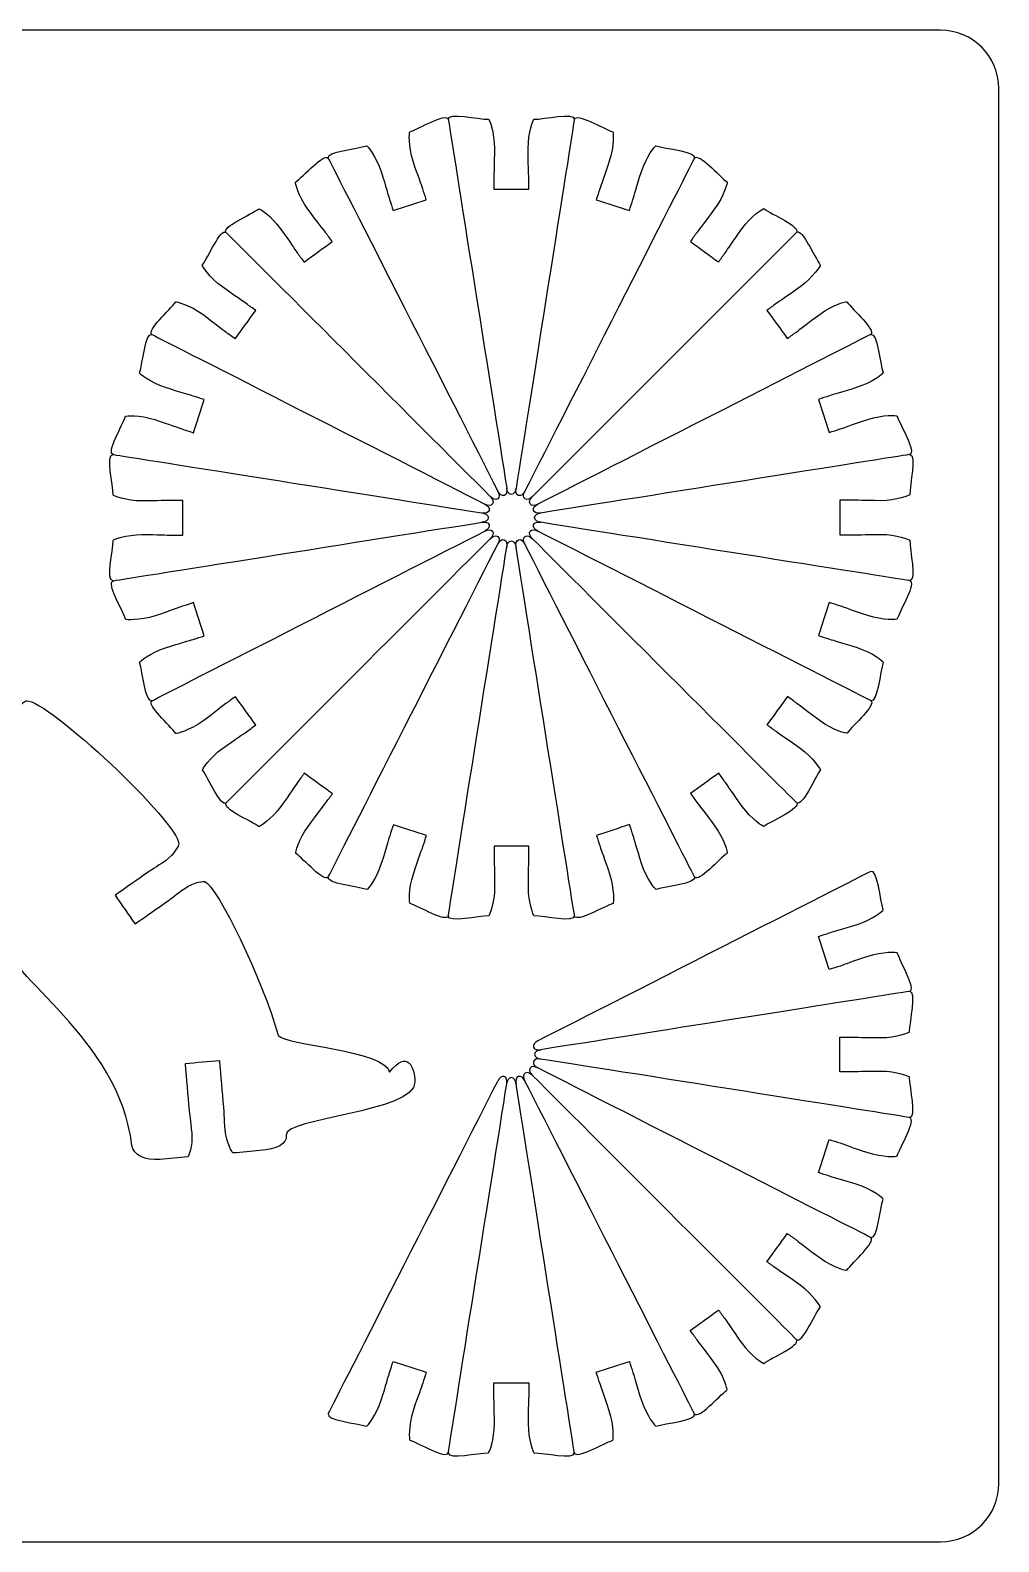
# Model space of a CAD drawing. Extents: x 185 to 405, y 104 to 371.
# Drawn here: x 321.3 to 404.6, y 241.2 to 371.2 of the extents above; entities that cross this region are included whole.
import ezdxf

# ---------------------------------------------------------------- set-up
doc = ezdxf.new("R2010")
doc.units = 0
doc.header["$MEASUREMENT"] = 0
doc.layers.add('DEFAULT', color=7, linetype='CONTINUOUS')

msp = doc.modelspace()

# ---------------------------------------------------------------- linework, layer by layer
at = {"layer": 'DEFAULT', "color": 1}
for points, knots in [([(404.6, 246.16), (404.6, 243.4), (402.37, 241.16), (399.6, 241.16), (329.6, 241.16), (259.6, 241.16), (189.6, 241.16), (186.84, 241.16), (184.6, 243.4), (184.6, 246.16), (184.6, 286.16), (184.6, 326.16), (184.6, 366.16), (184.6, 368.92), (186.84, 371.16), (189.6, 371.16), (259.6, 371.16), (329.6, 371.16), (399.6, 371.16), (402.37, 371.16), (404.6, 368.92), (404.6, 366.16), (404.6, 326.16), (404.6, 286.16), (404.6, 246.16)], [0, 0, 0, 0, 1, 1, 1, 596.275, 596.275, 596.275, 597.275, 597.275, 597.275, 937.433, 937.433, 937.433, 938.433, 938.433, 938.433, 1533.708, 1533.708, 1533.708, 1534.708, 1534.708, 1534.708, 1874.866, 1874.866, 1874.866, 1874.866]), ([(346.93, 360.14), (346.74, 360.73), (349.41, 360.95), (350.23, 361.22), (350.29, 361.24), (351.06, 360.31), (351.49, 359), (351.91, 357.68), (352.1, 356.93), (352.21, 356.6), (352.32, 356.29), (352.42, 355.97), (352.52, 355.65), (353.47, 355.96), (354.42, 356.27), (355.37, 356.58), (355.27, 356.9), (355.17, 357.21), (355.06, 357.53), (354.96, 357.86), (354.67, 358.58), (354.24, 359.89), (353.82, 361.21), (353.9, 362.41), (353.95, 362.43), (354.78, 362.7), (357.06, 364.09), (357.26, 363.5), (357.26, 363.5), (361.03, 339.71), (362.29, 331.78), (362.33, 331.48), (362.28, 331.21), (362.07, 331.15), (361.86, 331.08), (361.66, 331.26), (361.52, 331.53)], [0, 0, 0, 0, 1, 1, 1, 2, 2, 2, 3, 3, 3, 5.830016, 5.830016, 5.830016, 14.330145, 14.330145, 14.330145, 17.158877, 17.158877, 17.158877, 18.158877, 18.158877, 18.158877, 19.158877, 19.158877, 19.158877, 20.18009, 20.18009, 20.18009, 21.18009, 21.18009, 21.18009, 22.18009, 22.18009, 22.18009, 23.18009, 23.18009, 23.18009, 23.18009]), ([(357.25, 363.5), (357.25, 364.12), (359.86, 363.5), (360.72, 363.5), (360.78, 363.5), (361.23, 362.38), (361.23, 361), (361.23, 359.62), (361.18, 358.85), (361.18, 358.5), (361.18, 358.17), (361.18, 357.83), (361.18, 357.5), (362.18, 357.5), (363.18, 357.5), (364.18, 357.5), (364.18, 357.83), (364.18, 358.17), (364.18, 358.5), (364.18, 358.85), (364.13, 359.62), (364.13, 361), (364.13, 362.38), (364.58, 363.5), (364.63, 363.5), (365.5, 363.5), (368.1, 364.12), (368.11, 363.51), (368.11, 363.51), (364.35, 339.71), (363.09, 331.78), (363.04, 331.48), (362.91, 331.24), (362.69, 331.24), (362.47, 331.25), (362.33, 331.48), (362.29, 331.78)], [0, 0, 0, 0, 1, 1, 1, 2, 2, 2, 3, 3, 3, 5.83, 5.83, 5.83, 14.33, 14.33, 14.33, 17.159, 17.159, 17.159, 18.159, 18.159, 18.159, 19.159, 19.159, 19.159, 20.180471, 20.180471, 20.180471, 21.180471, 21.180471, 21.180471, 22.180471, 22.180471, 22.180471, 23.180471, 23.180471, 23.180471, 23.180471]), ([(368.1, 363.51), (368.29, 364.09), (370.58, 362.7), (371.41, 362.43), (371.46, 362.41), (371.54, 361.21), (371.11, 359.9), (370.69, 358.58), (370.4, 357.86), (370.29, 357.53), (370.19, 357.22), (370.09, 356.9), (369.99, 356.58), (370.94, 356.28), (371.89, 355.97), (372.84, 355.66), (372.94, 355.97), (373.04, 356.29), (373.14, 356.61), (373.25, 356.94), (373.44, 357.69), (373.87, 359), (374.3, 360.32), (375.07, 361.24), (375.12, 361.23), (375.95, 360.96), (378.62, 360.74), (378.43, 360.15), (378.43, 360.15), (367.5, 338.68), (363.85, 331.53), (363.71, 331.26), (363.52, 331.08), (363.3, 331.15), (363.09, 331.22), (363.04, 331.48), (363.09, 331.78)], [0, 0, 0, 0, 1, 1, 1, 2, 2, 2, 3, 3, 3, 5.830016, 5.830016, 5.830016, 14.330145, 14.330145, 14.330145, 17.160161, 17.160161, 17.160161, 18.160161, 18.160161, 18.160161, 19.160161, 19.160161, 19.160161, 20.181375, 20.181375, 20.181375, 21.181375, 21.181375, 21.181375, 22.181375, 22.181375, 22.181375, 23.181375, 23.181375, 23.181375, 23.181375]), ([(338.15, 353.76), (337.79, 354.26), (340.26, 355.3), (340.96, 355.8), (341.01, 355.84), (342.03, 355.2), (342.84, 354.08), (343.65, 352.96), (344.07, 352.31), (344.27, 352.03), (344.47, 351.76), (344.66, 351.49), (344.86, 351.22), (345.67, 351.81), (346.47, 352.39), (347.28, 352.98), (347.09, 353.25), (346.89, 353.52), (346.7, 353.79), (346.49, 354.07), (346, 354.67), (345.19, 355.78), (344.37, 356.9), (344.08, 358.07), (344.12, 358.1), (344.83, 358.61), (346.57, 360.64), (346.94, 360.15), (346.94, 360.15), (357.88, 338.69), (361.52, 331.53), (361.66, 331.26), (361.69, 330.99), (361.51, 330.86), (361.33, 330.73), (361.09, 330.84), (360.87, 331.06)], [0, 0, 0, 0, 1, 1, 1, 2, 2, 2, 3, 3, 3, 5.830724, 5.830724, 5.830724, 14.329291, 14.329291, 14.329291, 17.15803, 17.15803, 17.15803, 18.15803, 18.15803, 18.15803, 19.15803, 19.15803, 19.15803, 20.179984, 20.179984, 20.179984, 21.179984, 21.179984, 21.179984, 22.179984, 22.179984, 22.179984, 23.179984, 23.179984, 23.179984, 23.179984]), ([(378.42, 360.16), (378.79, 360.66), (380.53, 358.62), (381.24, 358.11), (381.28, 358.08), (380.99, 356.91), (380.17, 355.79), (379.36, 354.68), (378.87, 354.08), (378.66, 353.8), (378.47, 353.53), (378.27, 353.26), (378.08, 352.99), (378.88, 352.4), (379.69, 351.82), (380.5, 351.23), (380.7, 351.5), (380.89, 351.77), (381.09, 352.04), (381.29, 352.32), (381.71, 352.97), (382.52, 354.09), (383.33, 355.21), (384.35, 355.85), (384.39, 355.82), (385.1, 355.31), (387.57, 354.28), (387.21, 353.77), (387.21, 353.77), (370.18, 336.73), (364.5, 331.06), (364.29, 330.84), (364.04, 330.73), (363.86, 330.86), (363.68, 330.99), (363.71, 331.26), (363.85, 331.53)], [0, 0, 0, 0, 1, 1, 1, 2, 2, 2, 3, 3, 3, 5.830724, 5.830724, 5.830724, 14.330909, 14.330909, 14.330909, 17.160457, 17.160457, 17.160457, 18.160457, 18.160457, 18.160457, 19.160457, 19.160457, 19.160457, 20.18167, 20.18167, 20.18167, 21.18167, 21.18167, 21.18167, 22.18167, 22.18167, 22.18167, 23.18167, 23.18167, 23.18167, 23.18167]), ([(331.78, 344.98), (331.28, 345.34), (333.31, 347.09), (333.82, 347.79), (333.85, 347.84), (335.02, 347.54), (336.14, 346.73), (337.26, 345.92), (337.85, 345.42), (338.13, 345.22), (338.4, 345.02), (338.67, 344.83), (338.94, 344.63), (339.53, 345.44), (340.11, 346.25), (340.7, 347.06), (340.43, 347.25), (340.16, 347.45), (339.89, 347.65), (339.62, 347.85), (338.96, 348.26), (337.84, 349.08), (336.72, 349.89), (336.08, 350.91), (336.11, 350.95), (336.63, 351.66), (337.66, 354.13), (338.16, 353.77), (338.16, 353.77), (355.2, 336.74), (360.87, 331.06), (361.09, 330.84), (361.2, 330.6), (361.07, 330.42), (360.94, 330.24), (360.67, 330.27), (360.4, 330.41)], [0, 0, 0, 0, 1, 1, 1, 2, 2, 2, 3, 3, 3, 5.829327, 5.829327, 5.829327, 14.328703, 14.328703, 14.328703, 17.157442, 17.157442, 17.157442, 18.157442, 18.157442, 18.157442, 19.157442, 19.157442, 19.157442, 20.179803, 20.179803, 20.179803, 21.179803, 21.179803, 21.179803, 22.179803, 22.179803, 22.179803, 23.179803, 23.179803, 23.179803, 23.179803]), ([(387.21, 353.78), (387.71, 354.14), (388.74, 351.67), (389.25, 350.97), (389.28, 350.92), (388.64, 349.9), (387.52, 349.09), (386.4, 348.28), (385.75, 347.86), (385.47, 347.66), (385.2, 347.47), (384.93, 347.27), (384.66, 347.07), (385.25, 346.27), (385.84, 345.46), (386.42, 344.65), (386.69, 344.84), (386.96, 345.04), (387.23, 345.23), (387.51, 345.44), (388.11, 345.93), (389.23, 346.75), (390.34, 347.56), (391.51, 347.85), (391.54, 347.81), (392.06, 347.11), (394.09, 345.36), (393.59, 345), (393.59, 345), (372.13, 334.05), (364.97, 330.41), (364.7, 330.27), (364.44, 330.24), (364.31, 330.42), (364.18, 330.6), (364.29, 330.84), (364.5, 331.06)], [0, 0, 0, 0, 1, 1, 1, 2, 2, 2, 3, 3, 3, 5.829915, 5.829915, 5.829915, 14.328482, 14.328482, 14.328482, 17.156633, 17.156633, 17.156633, 18.156633, 18.156633, 18.156633, 19.156633, 19.156633, 19.156633, 20.178104, 20.178104, 20.178104, 21.178104, 21.178104, 21.178104, 22.178104, 22.178104, 22.178104, 23.178104, 23.178104, 23.178104, 23.178104]), ([(328.43, 334.66), (327.84, 334.85), (329.23, 337.14), (329.5, 337.96), (329.52, 338.02), (330.72, 338.1), (332.03, 337.67), (333.35, 337.24), (334.07, 336.96), (334.4, 336.85), (334.71, 336.75), (335.03, 336.64), (335.35, 336.54), (335.66, 337.49), (335.96, 338.44), (336.27, 339.39), (335.96, 339.5), (335.64, 339.6), (335.32, 339.7), (335, 339.81), (334.24, 340), (332.93, 340.43), (331.61, 340.86), (330.69, 341.63), (330.71, 341.68), (330.98, 342.51), (331.19, 345.17), (331.78, 344.99), (331.78, 344.99), (353.25, 334.06), (360.4, 330.41), (360.67, 330.27), (360.85, 330.07), (360.79, 329.86), (360.72, 329.65), (360.46, 329.6), (360.15, 329.64)], [0, 0, 0, 0, 1, 1, 1, 2, 2, 2, 3, 3, 3, 5.827781, 5.827781, 5.827781, 14.32791, 14.32791, 14.32791, 17.155381, 17.155381, 17.155381, 18.155381, 18.155381, 18.155381, 19.155381, 19.155381, 19.155381, 20.178468, 20.178468, 20.178468, 21.178468, 21.178468, 21.178468, 22.178468, 22.178468, 22.178468, 23.178468, 23.178468, 23.178468, 23.178468]), ([(393.59, 345), (394.18, 345.19), (394.39, 342.52), (394.66, 341.7), (394.68, 341.64), (393.75, 340.87), (392.44, 340.45), (391.12, 340.02), (390.37, 339.83), (390.05, 339.72), (389.73, 339.62), (389.41, 339.51), (389.1, 339.41), (389.4, 338.46), (389.71, 337.51), (390.02, 336.56), (390.34, 336.66), (390.66, 336.77), (390.97, 336.87), (391.3, 336.97), (392.02, 337.26), (393.34, 337.69), (394.65, 338.12), (395.85, 338.03), (395.87, 337.98), (396.14, 337.16), (397.53, 334.87), (396.95, 334.67), (396.95, 334.67), (373.15, 330.9), (365.22, 329.64), (364.92, 329.6), (364.66, 329.65), (364.59, 329.86), (364.52, 330.07), (364.7, 330.27), (364.97, 330.41)], [0, 0, 0, 0, 1, 1, 1, 2, 2, 2, 3, 3, 3, 5.829683, 5.829683, 5.829683, 14.329812, 14.329812, 14.329812, 17.159495, 17.159495, 17.159495, 18.159495, 18.159495, 18.159495, 19.159495, 19.159495, 19.159495, 20.180708, 20.180708, 20.180708, 21.180708, 21.180708, 21.180708, 22.180708, 22.180708, 22.180708, 23.180708, 23.180708, 23.180708, 23.180708]), ([(328.43, 323.81), (327.81, 323.81), (328.43, 326.41), (328.43, 327.28), (328.43, 327.34), (329.55, 327.79), (330.93, 327.79), (332.31, 327.79), (333.09, 327.74), (333.43, 327.74), (333.76, 327.74), (334.1, 327.74), (334.43, 327.74), (334.43, 328.74), (334.43, 329.73), (334.43, 330.73), (334.1, 330.73), (333.77, 330.73), (333.43, 330.73), (333.09, 330.73), (332.31, 330.69), (330.93, 330.68), (329.55, 330.68), (328.43, 331.13), (328.43, 331.19), (328.43, 332.06), (327.81, 334.66), (328.43, 334.67), (328.43, 334.67), (352.22, 330.91), (360.15, 329.65), (360.46, 329.6), (360.69, 329.47), (360.69, 329.24), (360.69, 329.02), (360.46, 328.89), (360.15, 328.84)], [0, 0, 0, 0, 1, 1, 1, 2, 2, 2, 3, 3, 3, 5.828, 5.828, 5.828, 14.327, 14.327, 14.327, 17.155, 17.155, 17.155, 18.155, 18.155, 18.155, 19.155, 19.155, 19.155, 20.177361, 20.177361, 20.177361, 21.177361, 21.177361, 21.177361, 22.177361, 22.177361, 22.177361, 23.177361, 23.177361, 23.177361, 23.177361]), ([(396.95, 334.68), (397.56, 334.68), (396.95, 332.08), (396.95, 331.21), (396.95, 331.15), (395.83, 330.7), (394.44, 330.7), (393.06, 330.7), (392.29, 330.75), (391.94, 330.75), (391.61, 330.75), (391.28, 330.75), (390.94, 330.75), (390.94, 329.75), (390.94, 328.75), (390.94, 327.75), (391.28, 327.75), (391.61, 327.75), (391.94, 327.75), (392.29, 327.75), (393.06, 327.8), (394.44, 327.8), (395.83, 327.8), (396.95, 327.36), (396.95, 327.3), (396.95, 326.43), (397.56, 323.83), (396.95, 323.82), (396.95, 323.82), (373.15, 327.58), (365.22, 328.84), (364.92, 328.89), (364.69, 329.02), (364.69, 329.24), (364.69, 329.47), (364.92, 329.6), (365.22, 329.65)], [0, 0, 0, 0, 1, 1, 1, 2, 2, 2, 3, 3, 3, 5.83, 5.83, 5.83, 14.33, 14.33, 14.33, 17.16, 17.16, 17.16, 18.16, 18.16, 18.16, 19.16, 19.16, 19.16, 20.182361, 20.182361, 20.182361, 21.182361, 21.182361, 21.182361, 22.182361, 22.182361, 22.182361, 23.182361, 23.182361, 23.182361, 23.182361]), ([(331.79, 313.49), (331.2, 313.29), (330.98, 315.96), (330.71, 316.79), (330.69, 316.85), (331.62, 317.62), (332.94, 318.04), (334.25, 318.47), (335, 318.66), (335.33, 318.77), (335.65, 318.87), (335.96, 318.97), (336.28, 319.08), (335.97, 320.03), (335.66, 320.98), (335.35, 321.93), (335.04, 321.83), (334.72, 321.72), (334.4, 321.62), (334.07, 321.51), (333.35, 321.23), (332.04, 320.8), (330.72, 320.37), (329.52, 320.45), (329.51, 320.5), (329.24, 321.33), (327.85, 323.62), (328.43, 323.81), (328.43, 323.81), (352.22, 327.59), (360.15, 328.84), (360.45, 328.89), (360.72, 328.84), (360.79, 328.63), (360.85, 328.41), (360.67, 328.22), (360.4, 328.08)], [0, 0, 0, 0, 1, 1, 1, 2, 2, 2, 3, 3, 3, 5.827781, 5.827781, 5.827781, 14.327292, 14.327292, 14.327292, 17.155073, 17.155073, 17.155073, 18.155073, 18.155073, 18.155073, 19.155073, 19.155073, 19.155073, 20.177005, 20.177005, 20.177005, 21.177005, 21.177005, 21.177005, 22.177005, 22.177005, 22.177005, 23.177005, 23.177005, 23.177005, 23.177005]), ([(338.17, 304.71), (337.67, 304.35), (336.64, 306.82), (336.13, 307.52), (336.09, 307.57), (336.73, 308.58), (337.85, 309.4), (338.97, 310.21), (339.63, 310.62), (339.91, 310.83), (340.18, 311.02), (340.44, 311.22), (340.71, 311.41), (340.13, 312.22), (339.54, 313.03), (338.95, 313.84), (338.68, 313.64), (338.41, 313.45), (338.14, 313.25), (337.86, 313.05), (337.27, 312.56), (336.15, 311.74), (335.03, 310.93), (333.86, 310.64), (333.83, 310.68), (333.32, 311.38), (331.29, 313.13), (331.78, 313.49), (331.78, 313.49), (353.25, 324.44), (360.4, 328.08), (360.67, 328.22), (360.94, 328.25), (361.07, 328.07), (361.2, 327.89), (361.09, 327.65), (360.87, 327.43)], [0, 0, 0, 0, 1, 1, 1, 2, 2, 2, 3, 3, 3, 5.828739, 5.828739, 5.828739, 14.328924, 14.328924, 14.328924, 17.157221, 17.157221, 17.157221, 18.157221, 18.157221, 18.157221, 19.157221, 19.157221, 19.157221, 20.178245, 20.178245, 20.178245, 21.178245, 21.178245, 21.178245, 22.178245, 22.178245, 22.178245, 23.178245, 23.178245, 23.178245, 23.178245]), ([(346.95, 298.33), (346.59, 297.83), (344.84, 299.86), (344.14, 300.37), (344.09, 300.41), (344.39, 301.58), (345.2, 302.69), (346.01, 303.81), (346.51, 304.41), (346.71, 304.69), (346.91, 304.96), (347.1, 305.23), (347.3, 305.5), (346.49, 306.08), (345.68, 306.67), (344.87, 307.26), (344.68, 306.99), (344.48, 306.72), (344.29, 306.45), (344.08, 306.17), (343.67, 305.52), (342.86, 304.4), (342.04, 303.28), (341.02, 302.64), (340.98, 302.67), (340.28, 303.18), (337.81, 304.21), (338.16, 304.71), (338.16, 304.71), (355.19, 321.76), (360.87, 327.43), (361.09, 327.65), (361.33, 327.76), (361.51, 327.63), (361.69, 327.5), (361.66, 327.23), (361.52, 326.96)], [0, 0, 0, 0, 1, 1, 1, 2, 2, 2, 3, 3, 3, 5.827121, 5.827121, 5.827121, 14.325688, 14.325688, 14.325688, 17.152809, 17.152809, 17.152809, 18.152809, 18.152809, 18.152809, 19.152809, 19.152809, 19.152809, 20.174187, 20.174187, 20.174187, 21.174187, 21.174187, 21.174187, 22.174187, 22.174187, 22.174187, 23.174187, 23.174187, 23.174187, 23.174187]), ([(387.22, 304.73), (387.59, 304.23), (385.12, 303.19), (384.41, 302.68), (384.36, 302.65), (383.35, 303.29), (382.53, 304.41), (381.72, 305.53), (381.31, 306.18), (381.1, 306.46), (380.91, 306.73), (380.71, 307), (380.52, 307.27), (379.71, 306.68), (378.9, 306.09), (378.09, 305.51), (378.29, 305.24), (378.48, 304.97), (378.68, 304.7), (378.88, 304.42), (379.37, 303.82), (380.19, 302.71), (381, 301.59), (381.3, 300.42), (381.25, 300.39), (380.55, 299.88), (378.81, 297.85), (378.44, 298.34), (378.44, 298.34), (367.49, 319.8), (363.85, 326.96), (363.71, 327.23), (363.68, 327.5), (363.86, 327.63), (364.04, 327.76), (364.29, 327.65), (364.5, 327.43)], [0, 0, 0, 0, 1, 1, 1, 2, 2, 2, 3, 3, 3, 5.827121, 5.827121, 5.827121, 14.325688, 14.325688, 14.325688, 17.152809, 17.152809, 17.152809, 18.152809, 18.152809, 18.152809, 19.152809, 19.152809, 19.152809, 20.172044, 20.172044, 20.172044, 21.172044, 21.172044, 21.172044, 22.172044, 22.172044, 22.172044, 23.172044, 23.172044, 23.172044, 23.172044]), ([(393.6, 313.51), (394.1, 313.15), (392.07, 311.4), (391.56, 310.7), (391.52, 310.65), (390.36, 310.95), (389.24, 311.76), (388.12, 312.57), (387.52, 313.07), (387.24, 313.27), (386.97, 313.46), (386.7, 313.66), (386.44, 313.85), (385.85, 313.05), (385.26, 312.24), (384.67, 311.43), (384.94, 311.23), (385.21, 311.04), (385.48, 310.84), (385.76, 310.64), (386.41, 310.22), (387.53, 309.41), (388.65, 308.6), (389.29, 307.58), (389.26, 307.54), (388.75, 306.83), (387.72, 304.36), (387.22, 304.72), (387.22, 304.72), (370.18, 321.75), (364.5, 327.43), (364.29, 327.65), (364.18, 327.89), (364.31, 328.07), (364.44, 328.25), (364.7, 328.22), (364.97, 328.08)], [0, 0, 0, 0, 1, 1, 1, 2, 2, 2, 3, 3, 3, 5.825358, 5.825358, 5.825358, 14.323925, 14.323925, 14.323925, 17.152664, 17.152664, 17.152664, 18.152664, 18.152664, 18.152664, 19.152664, 19.152664, 19.152664, 20.173061, 20.173061, 20.173061, 21.173061, 21.173061, 21.173061, 22.173061, 22.173061, 22.173061, 23.173061, 23.173061, 23.173061, 23.173061]), ([(396.95, 323.83), (397.54, 323.64), (396.15, 321.35), (395.88, 320.53), (395.86, 320.47), (394.66, 320.39), (393.34, 320.82), (392.03, 321.25), (391.31, 321.53), (390.98, 321.64), (390.66, 321.74), (390.34, 321.84), (390.03, 321.95), (389.72, 321), (389.41, 320.05), (389.1, 319.1), (389.42, 318.99), (389.73, 318.89), (390.05, 318.79), (390.38, 318.68), (391.13, 318.49), (392.44, 318.06), (393.76, 317.63), (394.69, 316.86), (394.67, 316.81), (394.4, 315.98), (394.18, 313.32), (393.6, 313.5), (393.6, 313.5), (372.13, 324.43), (364.97, 328.08), (364.7, 328.22), (364.52, 328.42), (364.59, 328.63), (364.66, 328.84), (364.92, 328.89), (365.22, 328.84)], [0, 0, 0, 0, 1, 1, 1, 2, 2, 2, 3, 3, 3, 5.826854, 5.826854, 5.826854, 14.325081, 14.325081, 14.325081, 17.152862, 17.152862, 17.152862, 18.152862, 18.152862, 18.152862, 19.152862, 19.152862, 19.152862, 20.171967, 20.171967, 20.171967, 21.171967, 21.171967, 21.171967, 22.171967, 22.171967, 22.171967, 23.171967, 23.171967, 23.171967, 23.171967]), ([(357.27, 294.98), (357.08, 294.4), (354.79, 295.79), (353.97, 296.06), (353.91, 296.07), (353.83, 297.28), (354.26, 298.59), (354.69, 299.91), (354.97, 300.63), (355.08, 300.95), (355.18, 301.27), (355.29, 301.59), (355.39, 301.9), (354.44, 302.21), (353.49, 302.52), (352.54, 302.83), (352.44, 302.51), (352.33, 302.2), (352.23, 301.88), (352.12, 301.55), (351.93, 300.8), (351.5, 299.49), (351.08, 298.17), (350.31, 297.25), (350.26, 297.26), (349.43, 297.53), (346.76, 297.75), (346.94, 298.34), (346.94, 298.34), (357.87, 319.81), (361.52, 326.96), (361.66, 327.23), (361.86, 327.41), (362.07, 327.34), (362.28, 327.27), (362.33, 327.01), (362.29, 326.71)], [0, 0, 0, 0, 1, 1, 1, 2, 2, 2, 3, 3, 3, 5.827781, 5.827781, 5.827781, 14.328219, 14.328219, 14.328219, 17.156333, 17.156333, 17.156333, 18.156333, 18.156333, 18.156333, 19.156333, 19.156333, 19.156333, 20.175749, 20.175749, 20.175749, 21.175749, 21.175749, 21.175749, 22.175749, 22.175749, 22.175749, 23.175749, 23.175749, 23.175749, 23.175749]), ([(368.13, 294.99), (368.13, 294.37), (365.52, 294.99), (364.65, 294.99), (364.59, 294.99), (364.15, 296.1), (364.15, 297.49), (364.15, 298.87), (364.2, 299.64), (364.2, 299.99), (364.2, 300.32), (364.2, 300.65), (364.2, 300.99), (363.2, 300.99), (362.2, 300.99), (361.2, 300.99), (361.2, 300.65), (361.2, 300.32), (361.2, 299.99), (361.2, 299.64), (361.25, 298.87), (361.25, 297.49), (361.25, 296.11), (360.8, 294.99), (360.75, 294.99), (359.87, 294.99), (357.27, 294.37), (357.26, 294.98), (357.26, 294.98), (361.03, 318.78), (362.29, 326.71), (362.33, 327.01), (362.47, 327.24), (362.69, 327.24), (362.91, 327.24), (363.04, 327.01), (363.09, 326.71)], [0, 0, 0, 0, 1, 1, 1, 2, 2, 2, 3, 3, 3, 5.826001, 5.826001, 5.826001, 14.326001, 14.326001, 14.326001, 17.157001, 17.157001, 17.157001, 18.157001, 18.157001, 18.157001, 19.157001, 19.157001, 19.157001, 20.178472, 20.178472, 20.178472, 21.178472, 21.178472, 21.178472, 22.178472, 22.178472, 22.178472, 23.178472, 23.178472, 23.178472, 23.178472]), ([(378.45, 298.34), (378.64, 297.76), (375.97, 297.54), (375.14, 297.27), (375.08, 297.25), (374.32, 298.18), (373.89, 299.49), (373.46, 300.81), (373.27, 301.56), (373.16, 301.89), (373.06, 302.2), (372.96, 302.52), (372.85, 302.84), (371.9, 302.53), (370.95, 302.22), (370, 301.91), (370.11, 301.59), (370.21, 301.28), (370.31, 300.96), (370.42, 300.63), (370.7, 299.91), (371.13, 298.6), (371.56, 297.28), (371.48, 296.08), (371.43, 296.06), (370.6, 295.79), (368.31, 294.4), (368.12, 294.98), (368.12, 294.98), (364.34, 318.78), (363.09, 326.71), (363.04, 327.01), (363.09, 327.27), (363.31, 327.34), (363.52, 327.41), (363.71, 327.23), (363.85, 326.96)], [0, 0, 0, 0, 1, 1, 1, 2, 2, 2, 3, 3, 3, 5.825261, 5.825261, 5.825261, 14.324771, 14.324771, 14.324771, 17.153837, 17.153837, 17.153837, 18.153837, 18.153837, 18.153837, 19.153837, 19.153837, 19.153837, 20.17505, 20.17505, 20.17505, 21.17505, 21.17505, 21.17505, 22.17505, 22.17505, 22.17505, 23.17505, 23.17505, 23.17505, 23.17505]), ([(268.54, 292.98), (268.54, 288.95), (258.34, 284.45), (257.13, 275.26), (257.01, 274.24), (256.53, 273.98), (254.33, 274.17), (247.65, 274.75), (240.98, 275.34), (234.31, 275.92), (233.08, 279.4), (244.15, 277.82), (245.3, 280.32), (246.35, 282.6), (244.44, 285.53), (245.3, 286.44), (245.32, 286.5), (246.21, 286.65), (247.12, 286.32), (248.03, 285.99), (248.52, 285.76), (248.75, 285.67), (249.84, 285.28), (250.94, 284.88), (252.03, 284.48), (252.38, 285.42), (252.72, 286.36), (253.06, 287.3), (251.96, 287.7), (250.87, 288.09), (249.77, 288.49), (249.55, 288.57), (249.02, 288.72), (248.11, 289.04), (247.2, 289.38), (246.62, 290.06), (246.64, 290.12), (246.22, 291.91), (254.78, 305.16), (256.56, 305.38), (256.6, 305.42), (257.47, 305.18), (258.16, 304.5), (258.84, 303.81), (259.19, 303.4), (259.36, 303.23), (260.19, 302.4), (261.01, 301.58), (261.84, 300.75), (262.54, 301.46), (263.25, 302.17), (263.96, 302.88), (263.13, 303.7), (262.3, 304.52), (261.48, 305.35), (261.31, 305.52), (260.89, 305.87), (260.21, 306.55), (259.52, 307.23), (259.28, 308.1), (259.32, 308.14), (259.69, 309.95), (273.05, 318.46), (274.76, 317.91), (274.81, 317.93), (275.5, 317.35), (275.83, 316.44), (276.16, 315.53), (276.3, 315), (276.38, 314.78), (276.78, 313.68), (277.18, 312.58), (277.58, 311.49), (278.52, 311.83), (279.46, 312.17), (280.4, 312.52), (280, 313.61), (279.6, 314.71), (279.2, 315.8), (279.12, 316.03), (278.89, 316.52), (278.56, 317.43), (278.23, 318.34), (278.38, 319.23), (278.43, 319.25), (279.54, 320.72), (295.2, 322.68), (296.51, 321.45), (296.56, 321.45), (296.94, 320.63), (296.86, 319.66), (296.77, 318.7), (296.68, 318.16), (296.65, 317.92), (296.55, 316.76), (296.45, 315.6), (296.35, 314.44), (297.35, 314.35), (298.34, 314.26), (299.34, 314.18), (299.44, 315.34), (299.54, 316.5), (299.64, 317.66), (299.66, 317.9), (299.66, 318.45), (299.74, 319.41), (299.83, 320.37), (300.34, 321.11), (300.4, 321.11), (302.03, 321.97), (316.94, 317.11), (317.6, 315.44), (317.65, 315.42), (317.64, 314.51), (317.16, 313.67), (316.68, 312.84), (316.36, 312.39), (316.24, 312.18), (315.66, 311.17), (315.08, 310.16), (314.5, 309.15), (315.36, 308.65), (316.23, 308.15), (317.09, 307.65), (317.68, 308.66), (318.26, 309.67), (318.84, 310.68), (318.96, 310.89), (319.19, 311.39), (319.67, 312.22), (320.16, 313.06), (320.94, 313.52), (320.99, 313.49), (322.83, 313.58), (334.19, 302.94), (334.08, 301.15), (334.11, 301.11), (333.73, 300.29), (332.93, 299.73), (332.14, 299.18), (331.67, 298.91), (331.47, 298.77), (330.52, 298.1), (329.56, 297.43), (328.61, 296.76), (329.18, 295.94), (329.76, 295.12), (330.33, 294.3), (331.29, 294.97), (332.24, 295.64), (333.19, 296.31), (333.39, 296.45), (333.81, 296.8), (334.6, 297.36), (335.39, 297.91), (336.29, 298), (336.32, 297.95), (337.41, 297.55), (341.28, 289.46), (342.64, 284.73), (342.64, 284.72), (342.65, 284.7), (342.65, 284.69), (343.07, 283.93), (351.92, 283.4), (352.21, 281.55), (353.75, 283.53), (354.39, 281.96), (354.39, 280.69), (354.39, 278.1), (343.08, 277.61), (343.33, 276.12), (343.4, 275.36), (342.52, 274.93), (341.04, 274.8), (340.28, 274.73), (339.52, 274.67), (338.76, 274.6), (338.7, 274.6), (338.18, 275.45), (338.08, 276.55), (337.99, 277.65), (337.98, 278.27), (337.96, 278.55), (337.84, 279.88), (337.73, 281.2), (337.61, 282.53), (336.62, 282.44), (335.62, 282.36), (334.62, 282.27), (334.74, 280.94), (334.86, 279.62), (334.97, 278.29), (334.99, 278.01), (335.1, 277.4), (335.2, 276.3), (335.29, 275.19), (334.92, 274.27), (334.87, 274.26), (334.07, 274.19), (333.26, 274.12), (332.46, 274.05), (331.22, 273.94), (330.15, 274.4), (330.05, 275.25), (328.94, 284.58), (319.11, 289.83), (319.11, 292.98)], [0, 0, 0, 0, 1, 1, 1, 2, 2, 2, 58.968508, 58.968508, 58.968508, 59.968508, 59.968508, 59.968508, 60.968508, 60.968508, 60.968508, 61.968508, 61.968508, 61.968508, 62.968508, 62.968508, 62.968508, 72.884952, 72.884952, 72.884952, 81.389999, 81.389999, 81.389999, 91.31832, 91.31832, 91.31832, 92.31832, 92.31832, 92.31832, 93.31832, 93.31832, 93.31832, 94.31832, 94.31832, 94.31832, 95.31832, 95.31832, 95.31832, 96.31832, 96.31832, 96.31832, 106.232664, 106.232664, 106.232664, 114.739869, 114.739869, 114.739869, 124.654222, 124.654222, 124.654222, 125.654222, 125.654222, 125.654222, 126.654222, 126.654222, 126.654222, 127.654222, 127.654222, 127.654222, 128.654222, 128.654222, 128.654222, 129.654222, 129.654222, 129.654222, 139.575372, 139.575372, 139.575372, 148.06752, 148.06752, 148.06752, 157.982682, 157.982682, 157.982682, 158.982682, 158.982682, 158.982682, 159.982682, 159.982682, 159.982682, 160.982682, 160.982682, 160.982682, 161.982682, 161.982682, 161.982682, 162.982682, 162.982682, 162.982682, 172.897139, 172.897139, 172.897139, 181.400574, 181.400574, 181.400574, 191.318842, 191.318842, 191.318842, 192.318842, 192.318842, 192.318842, 193.318842, 193.318842, 193.318842, 194.318842, 194.318842, 194.318842, 195.318842, 195.318842, 195.318842, 196.318842, 196.318842, 196.318842, 206.232504, 206.232504, 206.232504, 214.725457, 214.725457, 214.725457, 224.63652, 224.63652, 224.63652, 225.63652, 225.63652, 225.63652, 226.63652, 226.63652, 226.63652, 227.63652, 227.63652, 227.63652, 228.63652, 228.63652, 228.63652, 229.63652, 229.63652, 229.63652, 239.557671, 239.557671, 239.557671, 248.056631, 248.056631, 248.056631, 257.976145, 257.976145, 257.976145, 258.976145, 258.976145, 258.976145, 259.976145, 259.976145, 259.976145, 260.976145, 260.976145, 260.976145, 261.976145, 261.976145, 261.976145, 262.976145, 262.976145, 262.976145, 263.976145, 263.976145, 263.976145, 264.976145, 264.976145, 264.976145, 265.976145, 265.976145, 265.976145, 272.469339, 272.469339, 272.469339, 273.469339, 273.469339, 273.469339, 274.469339, 274.469339, 274.469339, 285.800883, 285.800883, 285.800883, 294.302973, 294.302973, 294.302973, 305.638288, 305.638288, 305.638288, 306.638288, 306.638288, 306.638288, 307.638288, 307.638288, 307.638288, 314.493983, 314.493983, 314.493983, 315.493983, 315.493983, 315.493983, 316.493983, 316.493983, 316.493983, 316.493983]), ([(396.95, 288.49), (397.53, 288.68), (396.14, 290.97), (395.88, 291.8), (395.86, 291.85), (394.66, 291.93), (393.34, 291.5), (392.02, 291.08), (391.31, 290.79), (390.98, 290.68), (390.66, 290.58), (390.34, 290.48), (390.03, 290.38), (389.72, 291.33), (389.41, 292.28), (389.1, 293.23), (389.42, 293.33), (389.73, 293.43), (390.05, 293.54), (390.38, 293.64), (391.13, 293.84), (392.44, 294.26), (393.76, 294.69), (394.68, 295.46), (394.67, 295.51), (394.4, 296.34), (394.18, 299.01), (393.6, 298.82), (393.6, 298.82), (372.13, 287.89), (364.97, 284.24), (364.7, 284.11), (364.52, 283.91), (364.59, 283.7), (364.66, 283.49), (364.92, 283.43), (365.22, 283.48)], [0, 0, 0, 0, 1, 1, 1, 2, 2, 2, 3, 3, 3, 5.827163, 5.827163, 5.827163, 14.325722, 14.325722, 14.325722, 17.151292, 17.151292, 17.151292, 18.151292, 18.151292, 18.151292, 19.151292, 19.151292, 19.151292, 20.169731, 20.169731, 20.169731, 21.169731, 21.169731, 21.169731, 22.169731, 22.169731, 22.169731, 23.169731, 23.169731, 23.169731, 23.169731]), ([(396.94, 277.64), (397.56, 277.64), (396.95, 280.25), (396.94, 281.11), (396.94, 281.17), (395.83, 281.62), (394.44, 281.62), (393.06, 281.62), (392.29, 281.57), (391.94, 281.57), (391.61, 281.57), (391.28, 281.57), (390.94, 281.57), (390.94, 282.57), (390.94, 283.57), (390.94, 284.57), (391.28, 284.57), (391.61, 284.57), (391.94, 284.57), (392.29, 284.57), (393.06, 284.52), (394.44, 284.52), (395.83, 284.52), (396.94, 284.97), (396.94, 285.02), (396.94, 285.89), (397.56, 288.49), (396.95, 288.5), (396.95, 288.5), (373.15, 284.74), (365.22, 283.48), (364.92, 283.43), (364.69, 283.3), (364.69, 283.08), (364.69, 282.86), (364.92, 282.73), (365.22, 282.68)], [0, 0, 0, 0, 1, 1, 1, 2, 2, 2, 3, 3, 3, 5.828, 5.828, 5.828, 14.327, 14.327, 14.327, 17.155, 17.155, 17.155, 18.155, 18.155, 18.155, 19.155, 19.155, 19.155, 20.174723, 20.174723, 20.174723, 21.174723, 21.174723, 21.174723, 22.174723, 22.174723, 22.174723, 23.174723, 23.174723, 23.174723, 23.174723]), ([(393.59, 267.32), (394.17, 267.13), (394.39, 269.8), (394.66, 270.62), (394.68, 270.68), (393.75, 271.45), (392.44, 271.88), (391.12, 272.3), (390.37, 272.5), (390.04, 272.6), (389.73, 272.71), (389.41, 272.81), (389.1, 272.91), (389.4, 273.86), (389.71, 274.81), (390.02, 275.76), (390.34, 275.66), (390.65, 275.56), (390.97, 275.46), (391.3, 275.35), (392.02, 275.06), (393.33, 274.63), (394.65, 274.21), (395.85, 274.29), (395.87, 274.34), (396.14, 275.17), (397.53, 277.45), (396.95, 277.65), (396.95, 277.65), (373.15, 281.43), (365.22, 282.68), (364.92, 282.73), (364.66, 282.67), (364.59, 282.46), (364.52, 282.25), (364.7, 282.05), (364.97, 281.91)], [0, 0, 0, 0, 1, 1, 1, 2, 2, 2, 3, 3, 3, 5.825261, 5.825261, 5.825261, 14.324771, 14.324771, 14.324771, 17.152243, 17.152243, 17.152243, 18.152243, 18.152243, 18.152243, 19.152243, 19.152243, 19.152243, 20.171348, 20.171348, 20.171348, 21.171348, 21.171348, 21.171348, 22.171348, 22.171348, 22.171348, 23.171348, 23.171348, 23.171348, 23.171348]), ([(346.93, 252.18), (346.74, 251.59), (349.41, 251.37), (350.23, 251.1), (350.29, 251.09), (351.06, 252.01), (351.49, 253.33), (351.91, 254.64), (352.1, 255.39), (352.21, 255.72), (352.31, 256.04), (352.42, 256.35), (352.52, 256.67), (353.47, 256.36), (354.42, 256.05), (355.37, 255.74), (355.27, 255.43), (355.17, 255.11), (355.06, 254.79), (354.96, 254.47), (354.67, 253.75), (354.24, 252.43), (353.82, 251.12), (353.9, 249.91), (353.95, 249.9), (354.78, 249.63), (357.06, 248.24), (357.26, 248.82), (357.26, 248.82), (361.03, 272.61), (362.29, 280.55), (362.33, 280.85), (362.28, 281.11), (362.07, 281.18), (361.86, 281.24), (361.66, 281.06), (361.52, 280.79)], [0, 0, 0, 0, 1, 1, 1, 2, 2, 2, 3, 3, 3, 5.829683, 5.829683, 5.829683, 14.329503, 14.329503, 14.329503, 17.159186, 17.159186, 17.159186, 18.159186, 18.159186, 18.159186, 19.159186, 19.159186, 19.159186, 20.179704, 20.179704, 20.179704, 21.179704, 21.179704, 21.179704, 22.179704, 22.179704, 22.179704, 23.179704, 23.179704, 23.179704, 23.179704]), ([(357.25, 248.82), (357.25, 248.2), (359.85, 248.82), (360.72, 248.82), (360.78, 248.82), (361.23, 249.94), (361.23, 251.32), (361.23, 252.7), (361.18, 253.48), (361.18, 253.82), (361.18, 254.16), (361.18, 254.49), (361.18, 254.82), (362.18, 254.82), (363.18, 254.82), (364.18, 254.82), (364.18, 254.49), (364.18, 254.16), (364.18, 253.82), (364.18, 253.48), (364.13, 252.7), (364.13, 251.32), (364.13, 249.94), (364.57, 248.82), (364.63, 248.82), (365.5, 248.82), (368.1, 248.2), (368.11, 248.82), (368.11, 248.82), (364.35, 272.61), (363.09, 280.55), (363.04, 280.85), (362.91, 281.08), (362.69, 281.08), (362.46, 281.08), (362.33, 280.85), (362.28, 280.55)], [0, 0, 0, 0, 1, 1, 1, 2, 2, 2, 3, 3, 3, 5.83, 5.83, 5.83, 14.33, 14.33, 14.33, 17.159001, 17.159001, 17.159001, 18.159001, 18.159001, 18.159001, 19.159001, 19.159001, 19.159001, 20.180025, 20.180025, 20.180025, 21.180025, 21.180025, 21.180025, 22.180025, 22.180025, 22.180025, 23.180025, 23.180025, 23.180025, 23.180025]), ([(368.1, 248.82), (368.29, 248.23), (370.58, 249.62), (371.41, 249.89), (371.46, 249.91), (371.54, 251.11), (371.11, 252.42), (370.68, 253.74), (370.4, 254.46), (370.29, 254.79), (370.19, 255.1), (370.09, 255.42), (369.98, 255.74), (370.93, 256.05), (371.88, 256.36), (372.84, 256.66), (372.94, 256.35), (373.04, 256.03), (373.14, 255.72), (373.25, 255.39), (373.44, 254.64), (373.87, 253.32), (374.3, 252.01), (375.07, 251.08), (375.12, 251.1), (375.95, 251.37), (378.62, 251.58), (378.43, 252.17), (378.43, 252.17), (367.5, 273.64), (363.85, 280.79), (363.71, 281.06), (363.52, 281.24), (363.3, 281.18), (363.09, 281.11), (363.04, 280.85), (363.09, 280.55)], [0, 0, 0, 0, 1, 1, 1, 2, 2, 2, 3, 3, 3, 5.830634, 5.830634, 5.830634, 14.330454, 14.330454, 14.330454, 17.160137, 17.160137, 17.160137, 18.160137, 18.160137, 18.160137, 19.160137, 19.160137, 19.160137, 20.181232, 20.181232, 20.181232, 21.181232, 21.181232, 21.181232, 22.181232, 22.181232, 22.181232, 23.181232, 23.181232, 23.181232, 23.181232]), ([(378.42, 252.17), (378.79, 251.67), (380.53, 253.7), (381.23, 254.21), (381.28, 254.24), (380.99, 255.41), (380.17, 256.53), (379.36, 257.65), (378.87, 258.24), (378.66, 258.52), (378.47, 258.79), (378.27, 259.06), (378.07, 259.33), (378.88, 259.92), (379.69, 260.51), (380.5, 261.09), (380.7, 260.82), (380.89, 260.56), (381.09, 260.29), (381.29, 260.01), (381.71, 259.35), (382.52, 258.23), (383.33, 257.11), (384.35, 256.47), (384.39, 256.5), (385.1, 257.02), (387.57, 258.05), (387.21, 258.55), (387.21, 258.55), (370.18, 275.59), (364.5, 281.27), (364.29, 281.48), (364.04, 281.59), (363.86, 281.46), (363.68, 281.33), (363.71, 281.06), (363.85, 280.79)], [0, 0, 0, 0, 1, 1, 1, 2, 2, 2, 3, 3, 3, 5.829915, 5.829915, 5.829915, 14.331718, 14.331718, 14.331718, 17.160457, 17.160457, 17.160457, 18.160457, 18.160457, 18.160457, 19.160457, 19.160457, 19.160457, 20.181835, 20.181835, 20.181835, 21.181835, 21.181835, 21.181835, 22.181835, 22.181835, 22.181835, 23.181835, 23.181835, 23.181835, 23.181835]), ([(387.2, 258.54), (387.7, 258.18), (388.74, 260.65), (389.25, 261.35), (389.28, 261.4), (388.64, 262.42), (387.52, 263.23), (386.4, 264.04), (385.75, 264.46), (385.47, 264.66), (385.2, 264.86), (384.93, 265.05), (384.66, 265.25), (385.25, 266.06), (385.84, 266.87), (386.42, 267.67), (386.69, 267.48), (386.96, 267.28), (387.23, 267.09), (387.51, 266.88), (388.11, 266.39), (389.23, 265.58), (390.34, 264.76), (391.51, 264.47), (391.54, 264.51), (392.06, 265.22), (394.08, 266.96), (393.59, 267.33), (393.59, 267.33), (372.13, 278.27), (364.97, 281.91), (364.7, 282.05), (364.43, 282.08), (364.3, 281.9), (364.17, 281.72), (364.28, 281.48), (364.5, 281.26)], [0, 0, 0, 0, 1, 1, 1, 2, 2, 2, 3, 3, 3, 5.830503, 5.830503, 5.830503, 14.329879, 14.329879, 14.329879, 17.161999, 17.161999, 17.161999, 18.161999, 18.161999, 18.161999, 19.161999, 19.161999, 19.161999, 20.184471, 20.184471, 20.184471, 21.184471, 21.184471, 21.184471, 22.184471, 22.184471, 22.184471, 23.184471, 23.184471, 23.184471, 23.184471]), ([(346.93, 252.18), (346.93, 252.18), (346.93, 252.18), (346.94, 252.17), (346.94, 252.17), (357.88, 273.64), (361.52, 280.79)], [0, 0, 0, 0, 0.022361, 0.022361, 0.022361, 1.022361, 1.022361, 1.022361, 1.022361])]:
    msp.add_open_spline(points, degree=3, knots=knots, dxfattribs=at)

doc.saveas('drawing.dxf')
